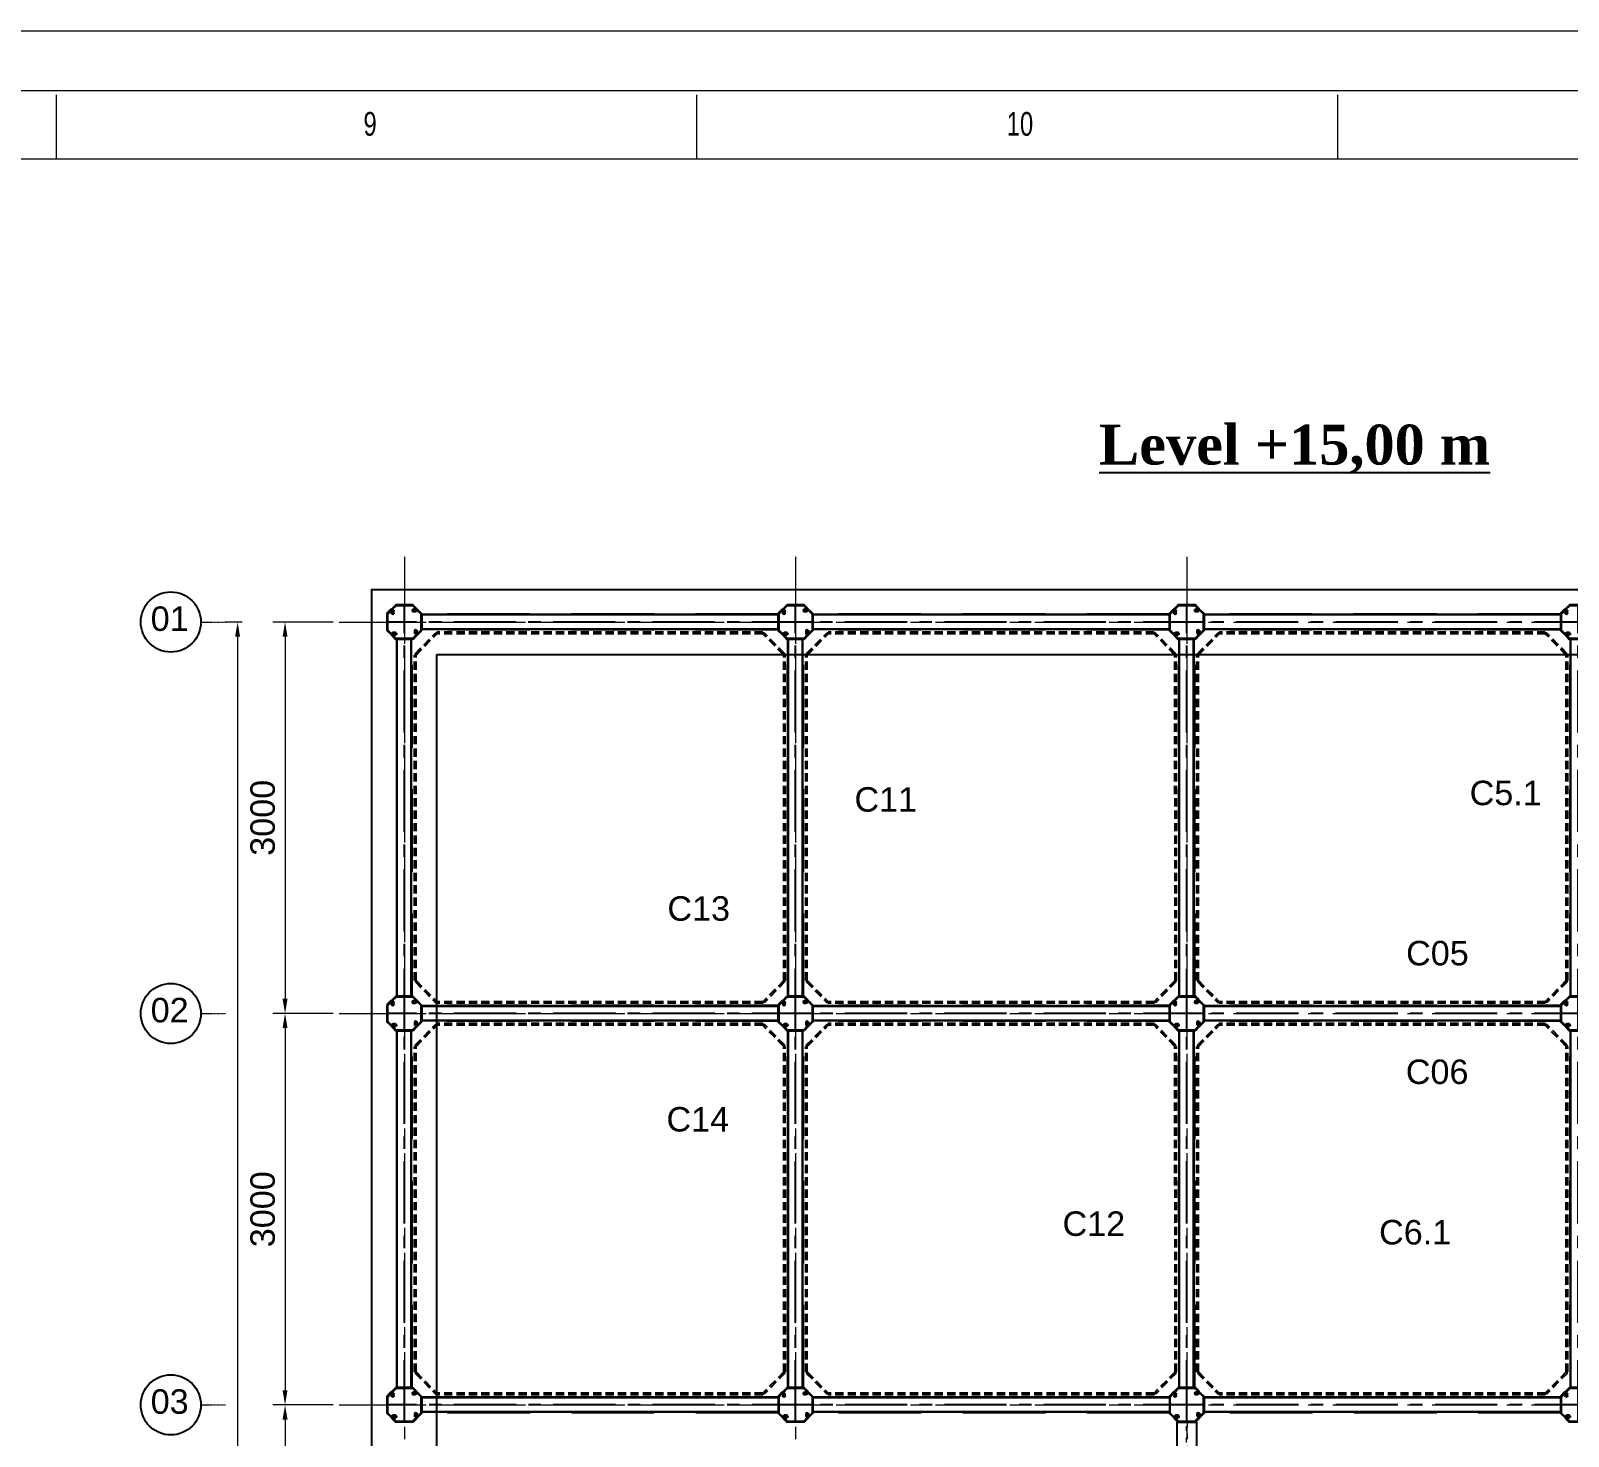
# Model space of a CAD drawing. Header units: millimetres. Extents: x 3220 to 226993, y 817 to 176024.
# Drawn here: x 41935 to 53725, y 124585 to 135357 of the extents above; entities that cross this region are included whole.
import ezdxf

# ---------------------------------------------------------------- set-up
doc = ezdxf.new("R2010")
doc.units = ezdxf.units.MM
for name, pattern in [('ACAD_ISO03W100', [30, 12, -18]), ('AXES', [50.8, 31.75, -6.35, 6.35, -6.35]), ('CENTER', [10.16, 6.35, -1.27, 1.27, -1.27]), ('GEN3', [6.25, 4.75, -1.5]), ('HIDDEN', [9.525, 6.35, -3.175])]:
    doc.linetypes.add(name, pattern=pattern)
doc.layers.add('3', color=6, linetype='GEN3')
doc.layers.add('cellule', color=7, linetype='Continuous')
doc.layers.add('Axe', color=1, linetype='AXES', lineweight=9)
doc.layers.add('Cache', color=3, linetype='ACAD_ISO03W100', lineweight=13)
doc.styles.add('ARIAL_BOLD', font='arial.ttf')
doc.styles.add('SLDTEXTSTYLE0', font='TXT', dxfattribs={"width": 0.75})
doc.styles.get("Standard").update_dxf_attribs({"font": 'arial.ttf'})
doc.dimstyles.new('ECHE 75', dxfattribs={"dimscale": 75, "dimtxt": 2.5, "dimasz": 1.5, "dimexe": 1.25, "dimexo": 0.625, "dimgap": 1, "dimtad": 1, "dimdec": 0, "dimtxsty": 'ARIAL_BOLD', "dimcen": 2.5, "dimclrd": 4, "dimclre": 4, "dimclrt": 6, "dimadec": 0, "dimazin": 0, "dimtfac": 1, "dimtdec": 0, "dimtmove": 0, "dimatfit": 3, "dimfxl": 1, "dimlwd": 13, "dimlwe": 13, "dimarcsym": 0})

# ---------------------------------------------------------------- blocks, each defined once
blk = doc.blocks.new('*D472')
at = {"color": 4, "lineweight": 13, "transparency": 16777216}
for p, q in [((44253, 130825), (43791, 130825)), ((43885, 130713), (43885, 127938)), ((44253, 127825), (43791, 127825))]:
    blk.add_line(p, q, dxfattribs=at)
at = {"color": 4, "transparency": 16777216}
for points in [[(43866, 130713), (43904, 130713), (43885, 130825)], [(43866, 127938), (43904, 127938), (43885, 127825)]]:
    blk.add_solid(points, dxfattribs=at)
at = {"layer": 'Defpoints', "color": 0, "transparency": 16777216}
for p in [(44300, 130825), (43885, 127825), (44300, 127825)]:
    blk.add_point(p, dxfattribs=at)
at = {"color": 6, "transparency": 16777216, "insert": (43714, 129325), "char_height": 187.5, "attachment_point": 5, "rotation": 90, "style": 'ARIAL_BOLD'}
blk.add_mtext('3000', dxfattribs=at)
blk = doc.blocks.new('*D473')
at = {"color": 4, "lineweight": 13, "transparency": 16777216}
for p, q in [((44253, 127825), (43791, 127825)), ((43885, 127713), (43885, 124938)), ((44253, 124825), (43791, 124825))]:
    blk.add_line(p, q, dxfattribs=at)
at = {"color": 4, "transparency": 16777216}
for points in [[(43866, 127713), (43904, 127713), (43885, 127825)], [(43866, 124938), (43904, 124938), (43885, 124825)]]:
    blk.add_solid(points, dxfattribs=at)
at = {"layer": 'Defpoints', "color": 0, "transparency": 16777216}
for p in [(44300, 127825), (43885, 124825), (44300, 124825)]:
    blk.add_point(p, dxfattribs=at)
at = {"color": 6, "transparency": 16777216, "insert": (43714, 126325), "char_height": 187.5, "attachment_point": 5, "rotation": 90, "style": 'ARIAL_BOLD'}
blk.add_mtext('3000', dxfattribs=at)
blk = doc.blocks.new('*D474')
at = {"color": 4, "lineweight": 13, "transparency": 16777216}
for p, q in [((44253, 124825), (43791, 124825)), ((43885, 124713), (43885, 121938)), ((44253, 121825), (43791, 121825))]:
    blk.add_line(p, q, dxfattribs=at)
at = {"color": 4, "transparency": 16777216}
for points in [[(43866, 124713), (43904, 124713), (43885, 124825)], [(43866, 121938), (43904, 121938), (43885, 121825)]]:
    blk.add_solid(points, dxfattribs=at)
at = {"layer": 'Defpoints', "color": 0, "transparency": 16777216}
for p in [(44300, 124825), (43885, 121825), (44300, 121825)]:
    blk.add_point(p, dxfattribs=at)
at = {"color": 6, "transparency": 16777216, "insert": (43714, 123325), "char_height": 187.5, "attachment_point": 5, "rotation": 90, "style": 'ARIAL_BOLD'}
blk.add_mtext('3000', dxfattribs=at)
blk = doc.blocks.new('*D479')
at = {"color": 4, "lineweight": 13, "transparency": 16777216}
for p, q in [((43557, 130825), (43427, 130825)), ((43521, 130713), (43521, 106938)), ((43744, 106825), (43427, 106825))]:
    blk.add_line(p, q, dxfattribs=at)
at = {"color": 4, "transparency": 16777216}
for points in [[(43502, 130713), (43540, 130713), (43521, 130825)], [(43502, 106938), (43540, 106938), (43521, 106825)]]:
    blk.add_solid(points, dxfattribs=at)
at = {"layer": 'Defpoints', "color": 0, "transparency": 16777216}
for p in [(43604, 130825), (43521, 106825), (43791, 106825)]:
    blk.add_point(p, dxfattribs=at)
at = {"color": 6, "transparency": 16777216, "insert": (43350, 118825), "char_height": 187.5, "attachment_point": 5, "rotation": 90, "style": 'ARIAL_BOLD'}
blk.add_mtext('24000', dxfattribs=at)
blk = doc.blocks.new("SYST7ME D'AXE")
at = {"layer": 'Axe', "ltscale": 15}
for p, q in [((0, 18500), (0, -6500)), ((3000, 18500), (3000, -6500)), ((6000, 18500), (6000, -6500)), ((-500, 18000), (15500, 18000)), ((-500, 15000), (15500, 15000)), ((-500, 12000), (15500, 12000))]:
    blk.add_line(p, q, dxfattribs=at)
blk = doc.blocks.new('palplanche')
at = {"color": 0, "linetype": 'HIDDEN', "ltscale": 100}
for p, q in [((-2581, 2594), (-2581, 2599)), ((419, 2594), (419, 2599)), ((-2568, 2588), (-2568, 2593)), ((-2412, 2569), (-2407, 2569)), ((-2406, 2582), (-2401, 2582)), ((369, 2560), (-2367, 2560)), ((432, 2588), (432, 2593)), ((588, 2569), (593, 2569)), ((594, 2582), (599, 2582)), ((-2593, 2419), (-2598, 2419)), ((-2587, 2432), (-2592, 2432)), ((-2559, 2369), (-2559, -367)), ((-2439, 2369), (-2439, -367)), ((-2431, 2413), (-2431, 2408)), ((-2418, 2407), (-2418, 2402)), ((369, 2440), (-2367, 2440)), ((407, 2419), (402, 2419)), ((413, 2432), (408, 2432)), ((441, 2369), (439, -367)), ((561, 2369), (559, -367)), ((569, 2413), (569, 2408)), ((582, 2407), (582, 2402)), ((-2581, -406), (-2581, -401)), ((-2568, -412), (-2568, -407)), ((-2412, -431), (-2407, -431)), ((-2406, -418), (-2401, -418)), ((367, -440), (-2367, -440)), ((418, -406), (418, -401)), ((431, -412), (431, -407)), ((587, -431), (592, -431)), ((593, -418), (598, -418)), ((-2593, -581), (-2598, -581)), ((-2587, -568), (-2592, -568)), ((-2431, -587), (-2431, -592)), ((367, -560), (-2367, -560)), ((405, -581), (401, -581)), ((411, -568), (407, -568)), ((567, -587), (567, -592)), ((-2418, -593), (-2418, -598)), ((581, -593), (581, -598))]:
    blk.add_line(p, q, dxfattribs=at)
at = {"color": 1, "linetype": 'CENTER', "ltscale": 75}
for p, q in [((-2500, 2633), (-2500, -632)), ((500, 2633), (500, -632)), ((642, 2500), (-2632, 2500)), ((641, -500), (-2632, -500))]:
    blk.add_line(p, q, dxfattribs=at)
at = {"color": 4, "linetype": 'ByBlock'}
for p, q in [((-2565, 2367), (-2502, 2367)), ((362, 2439), (435, 2367)), ((435, 2367), (498, 2367))]:
    blk.add_line(p, q, dxfattribs=at)
at = {"color": 0, "linetype": 'HIDDEN', "ltscale": 100}
for points in [[(-2581, 2594), (-2569, 2594, -1), (-2569, 2587), (-2584, 2587, -0.198912), (-2587, 2589), (-2591, 2592, 0.414214), (-2605, 2592), (-2629, 2569, 0.198912), (-2631, 2562), (-2631, 2441, 0.198912), (-2629, 2434), (-2606, 2411, 0.414214), (-2592, 2411), (-2590, 2413, 0.198912), (-2587, 2420), (-2587, 2432)], [(-2581, 2599), (-2569, 2599, -1), (-2569, 2582), (-2584, 2582, -0.198912), (-2591, 2585), (-2595, 2589, 0.414214), (-2601, 2589), (-2625, 2565, 0.198912), (-2627, 2562), (-2627, 2441, 0.198912), (-2625, 2437), (-2602, 2414, 0.414214), (-2595, 2414), (-2593, 2416, 0.198912), (-2592, 2420), (-2592, 2432)], [(-2406, 2582), (-2406, 2570, -1), (-2413, 2570), (-2413, 2585, -0.198912), (-2411, 2589), (-2408, 2592, 0.414214), (-2408, 2606), (-2431, 2630, 0.198912), (-2438, 2633), (-2559, 2633, 0.198912), (-2566, 2630), (-2589, 2607, 0.414214), (-2589, 2593), (-2587, 2591, 0.198912), (-2580, 2588), (-2568, 2588)], [(-2401, 2582), (-2401, 2570, -1), (-2418, 2570), (-2418, 2585, -0.198912), (-2415, 2592), (-2411, 2596, 0.414214), (-2411, 2603), (-2435, 2626, 0.198912), (-2438, 2628), (-2559, 2628, 0.198912), (-2563, 2626), (-2586, 2603, 0.414214), (-2586, 2597), (-2584, 2595, 0.198912), (-2580, 2593), (-2568, 2593)], [(419, 2594), (431, 2594, -1), (431, 2587), (416, 2587, -0.198912), (413, 2589), (409, 2592, 0.414214), (395, 2592), (371, 2569, 0.198912), (369, 2562), (369, 2441, 0.198912), (371, 2434), (394, 2411, 0.414214), (408, 2411), (410, 2413, 0.198912), (413, 2420), (413, 2432)], [(419, 2599), (431, 2599, -1), (431, 2582), (416, 2582, -0.198912), (409, 2585), (405, 2589, 0.414214), (399, 2589), (375, 2565, 0.198912), (373, 2562), (373, 2441, 0.198912), (375, 2437), (398, 2414, 0.414214), (404, 2414), (407, 2416, 0.198912), (408, 2420), (408, 2432)], [(594, 2582), (594, 2570, -1), (587, 2570), (587, 2585, -0.198912), (588, 2589), (592, 2592, 0.414214), (592, 2606), (569, 2630, 0.198912), (562, 2633), (441, 2633, 0.198912), (434, 2630), (411, 2607, 0.414214), (411, 2593), (413, 2591, 0.198912), (420, 2588), (432, 2588)], [(599, 2582), (599, 2570, -1), (582, 2570), (582, 2585, -0.198912), (585, 2592), (589, 2596, 0.414214), (589, 2603), (565, 2626, 0.198912), (562, 2628), (441, 2628, 0.198912), (437, 2626), (414, 2603, 0.414214), (414, 2597), (416, 2595, 0.198912), (420, 2593), (432, 2593)], [(-2418, 2402), (-2430, 2402, -1), (-2430, 2419), (-2415, 2419, -0.198912), (-2408, 2416), (-2404, 2412, 0.414214), (-2397, 2412), (-2374, 2436, 0.198912), (-2372, 2439), (-2372, 2561, 0.198912), (-2374, 2564), (-2397, 2587, 0.414214), (-2403, 2587), (-2405, 2585, 0.198912), (-2407, 2581), (-2407, 2569)], [(-2418, 2407), (-2430, 2407, -1), (-2430, 2414), (-2415, 2414, -0.198912), (-2411, 2413), (-2408, 2409, 0.414214), (-2394, 2409), (-2370, 2433, 0.198912), (-2367, 2439), (-2367, 2561, 0.198912), (-2370, 2567), (-2393, 2590, 0.414214), (-2407, 2590), (-2409, 2588, 0.198912), (-2412, 2581), (-2412, 2569)], [(582, 2402), (570, 2402, -1), (570, 2419), (585, 2419, -0.198912), (592, 2416), (596, 2412, 0.414214), (603, 2412), (626, 2436, 0.198912), (628, 2439), (628, 2561, 0.198912), (626, 2564), (603, 2587, 0.414214), (597, 2587), (594, 2585, 0.198912), (593, 2581), (593, 2569)], [(582, 2407), (570, 2407, -1), (570, 2414), (585, 2414, -0.198912), (589, 2413), (592, 2409, 0.414214), (606, 2409), (630, 2433, 0.198912), (633, 2439), (633, 2561, 0.198912), (630, 2567), (607, 2590, 0.414214), (593, 2590), (591, 2588, 0.198912), (588, 2581), (588, 2569)], [(-2598, 2419), (-2598, 2431, -1), (-2581, 2431), (-2581, 2416, -0.198912), (-2584, 2409), (-2588, 2405, 0.414214), (-2588, 2399), (-2564, 2375, 0.198912), (-2561, 2373), (-2439, 2373, 0.198912), (-2436, 2375), (-2413, 2398, 0.414214), (-2413, 2405), (-2415, 2407, 0.198912), (-2419, 2408), (-2431, 2408)], [(-2593, 2419), (-2593, 2431, -1), (-2586, 2431), (-2586, 2416, -0.198912), (-2587, 2413), (-2591, 2409, 0.414214), (-2591, 2395), (-2567, 2371, 0.198912), (-2561, 2369), (-2439, 2369, 0.198912), (-2433, 2371), (-2410, 2394, 0.414214), (-2410, 2408), (-2412, 2410, 0.198912), (-2419, 2413), (-2431, 2413)], [(402, 2419), (402, 2431, -1), (419, 2431), (419, 2416, -0.198912), (416, 2409), (412, 2405, 0.414214), (412, 2399), (436, 2375, 0.198912), (439, 2373), (561, 2373, 0.198912), (564, 2375), (587, 2398, 0.414214), (587, 2405), (585, 2407, 0.198912), (581, 2408), (569, 2408)], [(407, 2419), (407, 2431, -1), (414, 2431), (414, 2416, -0.198912), (413, 2413), (409, 2409, 0.414214), (409, 2395), (433, 2371, 0.198912), (439, 2369), (561, 2369, 0.198912), (567, 2371), (590, 2394, 0.414214), (590, 2408), (588, 2410, 0.198912), (581, 2413), (569, 2413)], [(-2581, -406), (-2569, -406, -1), (-2569, -413), (-2584, -413, -0.198912), (-2587, -411), (-2591, -408, 0.414214), (-2605, -408), (-2629, -431, 0.198912), (-2631, -438), (-2631, -559, 0.198912), (-2629, -566), (-2606, -589, 0.414214), (-2592, -589), (-2590, -587, 0.198912), (-2587, -580), (-2587, -568)], [(-2581, -401), (-2569, -401, -1), (-2569, -418), (-2584, -418, -0.198912), (-2591, -415), (-2595, -411, 0.414214), (-2601, -411), (-2625, -435, 0.198912), (-2627, -438), (-2627, -559, 0.198912), (-2625, -563), (-2602, -586, 0.414214), (-2595, -586), (-2593, -584, 0.198912), (-2592, -580), (-2592, -568)], [(-2406, -418), (-2406, -430, -1), (-2413, -430), (-2413, -415, -0.198912), (-2411, -411), (-2408, -408, 0.414214), (-2408, -394), (-2431, -370, 0.198912), (-2438, -367), (-2559, -367, 0.198912), (-2566, -370), (-2589, -393, 0.414214), (-2589, -407), (-2587, -409, 0.198912), (-2580, -412), (-2568, -412)], [(-2401, -418), (-2401, -430, -1), (-2418, -430), (-2418, -415, -0.198912), (-2415, -408), (-2411, -404, 0.414214), (-2411, -397), (-2435, -374, 0.198912), (-2438, -372), (-2559, -372, 0.198912), (-2563, -374), (-2586, -397, 0.414214), (-2586, -403), (-2584, -405, 0.198912), (-2580, -407), (-2568, -407)], [(-2418, -598), (-2430, -598, -1), (-2430, -581), (-2415, -581, -0.198912), (-2408, -584), (-2404, -588, 0.414214), (-2397, -588), (-2374, -564, 0.198912), (-2372, -561), (-2372, -439, 0.198912), (-2374, -436), (-2397, -413, 0.414214), (-2403, -413), (-2405, -415, 0.198912), (-2407, -419), (-2407, -431)], [(-2418, -593), (-2430, -593, -1), (-2430, -586), (-2415, -586, -0.198912), (-2411, -587), (-2408, -591, 0.414214), (-2394, -591), (-2370, -567, 0.198912), (-2367, -561), (-2367, -439, 0.198912), (-2370, -433), (-2393, -410, 0.414214), (-2407, -410), (-2409, -412, 0.198912), (-2412, -419), (-2412, -431)], [(418, -406), (430, -406, -1), (430, -413), (414, -413, -0.198912), (411, -411), (407, -408, 0.414214), (394, -408), (370, -431, 0.198912), (367, -438), (367, -559, 0.198912), (370, -566), (393, -589, 0.414214), (406, -589), (409, -587, 0.198912), (411, -580), (411, -568)], [(418, -401), (430, -401, -1), (430, -418), (414, -418, -0.198912), (408, -415), (404, -411, 0.414214), (397, -411), (373, -435, 0.198912), (372, -438), (372, -559, 0.198912), (373, -563), (396, -586, 0.414214), (403, -586), (405, -584, 0.198912), (407, -580), (407, -568)], [(593, -418), (593, -430, -1), (586, -430), (586, -415, -0.198912), (587, -411), (591, -408, 0.414214), (591, -394), (567, -370, 0.198912), (560, -367), (439, -367, 0.198912), (432, -370), (409, -393, 0.414214), (409, -407), (412, -409, 0.198912), (418, -412), (431, -412)], [(598, -418), (598, -430, -1), (581, -430), (581, -415, -0.198912), (584, -408), (588, -404, 0.414214), (588, -397), (564, -374, 0.198912), (560, -372), (439, -372, 0.198912), (436, -374), (413, -397, 0.414214), (413, -403), (415, -405, 0.198912), (418, -407), (431, -407)], [(581, -598), (569, -598, -1), (569, -581), (584, -581, -0.198912), (591, -584), (594, -588, 0.414214), (601, -588), (625, -564, 0.198912), (626, -561), (626, -439, 0.198912), (625, -436), (602, -413, 0.414214), (595, -413), (593, -415, 0.198912), (592, -419), (592, -431)], [(581, -593), (569, -593, -1), (569, -586), (584, -586, -0.198912), (587, -587), (591, -591, 0.414214), (605, -591), (628, -567, 0.198912), (631, -561), (631, -439, 0.198912), (628, -433), (605, -410, 0.414214), (592, -410), (590, -412, 0.198912), (587, -419), (587, -431)], [(-2598, -581), (-2598, -569, -1), (-2581, -569), (-2581, -584, -0.198912), (-2584, -591), (-2588, -595, 0.414214), (-2588, -601), (-2564, -625, 0.198912), (-2561, -627), (-2439, -627, 0.198912), (-2436, -625), (-2413, -602, 0.414214), (-2413, -595), (-2415, -593, 0.198912), (-2419, -592), (-2431, -592)], [(-2593, -581), (-2593, -569, -1), (-2586, -569), (-2586, -584, -0.198912), (-2587, -587), (-2591, -591, 0.414214), (-2591, -605), (-2567, -629, 0.198912), (-2561, -631), (-2439, -631, 0.198912), (-2433, -629), (-2410, -606, 0.414214), (-2410, -592), (-2412, -590, 0.198912), (-2419, -587), (-2431, -587)], [(401, -581), (401, -569, -1), (417, -569), (417, -584, -0.198912), (415, -591), (411, -595, 0.414214), (411, -601), (434, -625, 0.198912), (438, -627), (559, -627, 0.198912), (563, -625), (585, -602, 0.414214), (585, -595), (583, -593, 0.198912), (580, -592), (567, -592)], [(405, -581), (405, -569, -1), (413, -569), (413, -584, -0.198912), (411, -587), (407, -591, 0.414214), (407, -605), (431, -629, 0.198912), (438, -631), (559, -631, 0.198912), (566, -629), (589, -606, 0.414214), (589, -592), (587, -590, 0.198912), (580, -587), (567, -587)]]:
    blk.add_lwpolyline(points, format="xyb", dxfattribs=at)
at = {"layer": '3', "linetype": 'HIDDEN', "ltscale": 10}
for p, q in [((-2418, 2256), (-2259, 2418)), ((-2410, 2247), (-2251, 2410)), ((-2259, 2418), (-2251, 2410)), ((249, 2422), (-2251, 2422)), ((-2251, 2410), (-2251, 2422)), ((249, 2410), (-2251, 2410)), ((249, 2410), (249, 2422)), ((259, 2418), (249, 2410)), ((410, 2247), (249, 2410)), ((418, 2256), (259, 2418)), ((-2422, 2247), (-2422, -247)), ((-2410, 2247), (-2422, 2247)), ((-2418, 2256), (-2410, 2247)), ((-2410, 2247), (-2410, -247)), ((410, 2247), (409, -247)), ((418, 2256), (410, 2247)), ((410, 2247), (422, 2247)), ((422, 2247), (421, -247)), ((-2410, -247), (-2422, -247)), ((-2418, -256), (-2410, -247)), ((-2418, -256), (-2259, -418)), ((-2410, -247), (-2251, -410)), ((409, -247), (249, -410)), ((417, -256), (258, -418)), ((417, -256), (409, -247)), ((409, -247), (421, -247)), ((-2259, -418), (-2251, -410)), ((249, -410), (-2251, -410)), ((-2251, -410), (-2251, -422)), ((249, -422), (-2251, -422)), ((258, -418), (249, -410)), ((249, -410), (249, -422))]:
    blk.add_line(p, q, dxfattribs=at)
at = {"layer": 'cellule', "color": 3}
for p, q in [((367, 2556), (-2370, 2556)), ((367, 2553), (-2370, 2553)), ((-2559, 2367), (-2559, -368)), ((-2556, 2367), (-2556, -368)), ((-2448, 2367), (-2448, -368)), ((-2445, 2367), (-2445, -368)), ((367, 2445), (-2370, 2445)), ((367, 2442), (-2370, 2442)), ((442, 2367), (442, -368)), ((445, 2367), (445, -368)), ((553, 2367), (553, -368)), ((556, 2367), (556, -368)), ((367, -443), (-2370, -443)), ((367, -446), (-2370, -446)), ((367, -554), (-2370, -554)), ((367, -557), (-2370, -557))]:
    blk.add_line(p, q, dxfattribs=at)
for points in [[(-2605, 2592, -0.414214), (-2593, 2592), (-2587, 2585, 0.198912), (-2584, 2584), (-2570, 2584, 1), (-2570, 2590), (-2580, 2590), (-2580, 2595), (-2570, 2595, -1), (-2570, 2579), (-2584, 2579, -0.198912), (-2590, 2582), (-2597, 2588, 0.414214), (-2602, 2588), (-2628, 2563, 0.198912), (-2629, 2560), (-2629, 2498), (-2629, 2436, 0.198912), (-2628, 2433), (-2604, 2410, 0.414214), (-2599, 2410), (-2593, 2416, 0.198912), (-2592, 2419), (-2592, 2430), (-2587, 2430), (-2587, 2419, -0.198912), (-2589, 2413), (-2596, 2406, -0.414214), (-2608, 2406), (-2631, 2430, -0.198912), (-2634, 2436), (-2634, 2498), (-2634, 2560, -0.198912), (-2631, 2566)], [(-2409, 2603, -0.414214), (-2409, 2591), (-2416, 2585, 0.198912), (-2417, 2582), (-2417, 2568, 1), (-2411, 2568), (-2411, 2578), (-2406, 2578), (-2406, 2568, -1), (-2422, 2568), (-2422, 2582, -0.198912), (-2419, 2588), (-2413, 2595, 0.414214), (-2413, 2600), (-2438, 2626, 0.198912), (-2441, 2627), (-2503, 2627), (-2565, 2627, 0.198912), (-2568, 2626), (-2591, 2602, 0.414214), (-2591, 2597), (-2584, 2591, 0.198912), (-2582, 2589), (-2571, 2589), (-2571, 2585), (-2582, 2585, -0.198912), (-2588, 2587), (-2594, 2594, -0.414214), (-2594, 2606), (-2571, 2629, -0.198912), (-2565, 2631), (-2503, 2631), (-2441, 2631, -0.198912), (-2435, 2629)], [(-2398, 2407, -0.414214), (-2410, 2407), (-2416, 2414, 0.198912), (-2419, 2415), (-2433, 2415, 1), (-2433, 2409), (-2423, 2409), (-2423, 2404), (-2433, 2404, -1), (-2433, 2420), (-2419, 2420, -0.198912), (-2413, 2417), (-2406, 2411, 0.414214), (-2401, 2411), (-2375, 2436, 0.198912), (-2374, 2439), (-2374, 2501), (-2374, 2563, 0.198912), (-2375, 2566), (-2399, 2589, 0.414214), (-2404, 2589), (-2410, 2582, 0.198912), (-2411, 2580), (-2411, 2569), (-2416, 2569), (-2416, 2580, -0.198912), (-2414, 2586), (-2407, 2592, -0.414214), (-2395, 2592), (-2372, 2569, -0.198912), (-2370, 2563), (-2370, 2501), (-2370, 2439, -0.198912), (-2372, 2433)], [(395, 2592, -0.414214), (407, 2592), (413, 2585, 0.198912), (416, 2584), (430, 2584, 1), (430, 2590), (420, 2590), (420, 2595), (430, 2595, -1), (430, 2579), (416, 2579, -0.198912), (410, 2582), (403, 2588, 0.414214), (398, 2588), (372, 2563, 0.198912), (371, 2560), (371, 2498), (371, 2436, 0.198912), (372, 2433), (396, 2410, 0.414214), (401, 2410), (407, 2416, 0.198912), (408, 2419), (408, 2430), (413, 2430), (413, 2419, -0.198912), (411, 2413), (404, 2406, -0.414214), (392, 2406), (369, 2430, -0.198912), (367, 2436), (367, 2498), (367, 2560, -0.198912), (369, 2566)], [(591, 2603, -0.414214), (591, 2591), (584, 2585, 0.198912), (583, 2582), (583, 2568, 1), (589, 2568), (589, 2578), (594, 2578), (594, 2568, -1), (578, 2568), (578, 2582, -0.198912), (581, 2588), (587, 2595, 0.414214), (587, 2600), (562, 2626, 0.198912), (559, 2627), (497, 2627), (435, 2627, 0.198912), (432, 2626), (409, 2602, 0.414214), (409, 2597), (416, 2591, 0.198912), (418, 2589), (429, 2589), (429, 2585), (418, 2585, -0.198912), (412, 2587), (406, 2594, -0.414214), (406, 2606), (429, 2629, -0.198912), (435, 2631), (497, 2631), (559, 2631, -0.198912), (565, 2629)], [(602, 2407, -0.414214), (590, 2407), (584, 2414, 0.198912), (581, 2415), (567, 2415, 1), (567, 2409), (577, 2409), (577, 2404), (567, 2404, -1), (567, 2420), (581, 2420, -0.198912), (587, 2417), (594, 2411, 0.414214), (599, 2411), (625, 2436, 0.198912), (626, 2439), (626, 2501), (626, 2563, 0.198912), (625, 2566), (601, 2589, 0.414214), (596, 2589), (590, 2582, 0.198912), (589, 2580), (589, 2569), (584, 2569), (584, 2580, -0.198912), (586, 2586), (593, 2592, -0.414214), (605, 2592), (628, 2569, -0.198912), (631, 2563), (631, 2501), (631, 2439, -0.198912), (628, 2433)], [(-2594, 2396, -0.414214), (-2594, 2407), (-2587, 2414, 0.198912), (-2586, 2417), (-2586, 2431, 1), (-2592, 2431), (-2592, 2421), (-2597, 2421), (-2597, 2431, -1), (-2581, 2431), (-2581, 2417, -0.198912), (-2584, 2411), (-2590, 2404, 0.414214), (-2590, 2399), (-2565, 2373, 0.198912), (-2562, 2372), (-2500, 2372), (-2438, 2372, 0.198912), (-2435, 2373), (-2412, 2397, 0.414214), (-2412, 2402), (-2419, 2408, 0.198912), (-2421, 2409), (-2432, 2409), (-2432, 2414), (-2421, 2414, -0.198912), (-2415, 2412), (-2409, 2405, -0.414214), (-2409, 2393), (-2432, 2370, -0.198912), (-2438, 2367), (-2500, 2367), (-2562, 2367, -0.198912), (-2568, 2370)], [(406, 2396, -0.414214), (406, 2407), (413, 2414, 0.198912), (414, 2417), (414, 2431, 1), (408, 2431), (408, 2421), (403, 2421), (403, 2431, -1), (419, 2431), (419, 2417, -0.198912), (416, 2411), (410, 2404, 0.414214), (410, 2399), (435, 2373, 0.198912), (438, 2372), (500, 2372), (562, 2372, 0.198912), (565, 2373), (588, 2397, 0.414214), (588, 2402), (581, 2408, 0.198912), (579, 2409), (568, 2409), (568, 2414), (579, 2414, -0.198912), (585, 2412), (591, 2405, -0.414214), (591, 2393), (568, 2370, -0.198912), (562, 2367), (500, 2367), (438, 2367, -0.198912), (432, 2370)], [(-2605, -408, -0.414214), (-2593, -408), (-2587, -414, 0.198912), (-2584, -415), (-2570, -415, 1), (-2570, -409), (-2580, -409), (-2580, -404), (-2570, -404, -1), (-2570, -420), (-2584, -420, -0.198912), (-2590, -418), (-2597, -411, 0.414214), (-2602, -411), (-2628, -437, 0.198912), (-2629, -439), (-2629, -501), (-2629, -564, 0.198912), (-2628, -566), (-2604, -590, 0.414214), (-2599, -590), (-2593, -583, 0.198912), (-2592, -580), (-2592, -570), (-2587, -570), (-2587, -580, -0.198912), (-2589, -586), (-2596, -593, -0.414214), (-2608, -593), (-2631, -570, -0.198912), (-2634, -564), (-2634, -501), (-2634, -439, -0.198912), (-2631, -433)], [(-2409, -396, -0.414214), (-2409, -408), (-2416, -415, 0.198912), (-2417, -417), (-2417, -431, 1), (-2411, -431), (-2411, -422), (-2406, -422), (-2406, -431, -1), (-2422, -431), (-2422, -417, -0.198912), (-2419, -411), (-2413, -405, 0.414214), (-2413, -400), (-2438, -374, 0.198912), (-2441, -373), (-2503, -373), (-2565, -373, 0.198912), (-2568, -374), (-2591, -397, 0.414214), (-2591, -402), (-2584, -409, 0.198912), (-2582, -410), (-2571, -410), (-2571, -415), (-2582, -415, -0.198912), (-2588, -412), (-2594, -406, -0.414214), (-2594, -394), (-2571, -370, -0.198912), (-2565, -368), (-2503, -368), (-2441, -368, -0.198912), (-2435, -370)], [(-2398, -592, -0.414214), (-2410, -592), (-2416, -586, 0.198912), (-2419, -585), (-2433, -585, 1), (-2433, -591), (-2423, -591), (-2423, -596), (-2433, -596, -1), (-2433, -580), (-2419, -580, -0.198912), (-2413, -582), (-2406, -589, 0.414214), (-2401, -589), (-2375, -563, 0.198912), (-2374, -561), (-2374, -499), (-2374, -436, 0.198912), (-2375, -434), (-2399, -410, 0.414214), (-2404, -410), (-2410, -417, 0.198912), (-2411, -420), (-2411, -430), (-2416, -430), (-2416, -420, -0.198912), (-2414, -414), (-2407, -407, -0.414214), (-2395, -407), (-2372, -430, -0.198912), (-2370, -436), (-2370, -499), (-2370, -561, -0.198912), (-2372, -567)], [(395, -408, -0.414214), (407, -408), (413, -414, 0.198912), (416, -415), (430, -415, 1), (430, -409), (420, -409), (420, -404), (430, -404, -1), (430, -420), (416, -420, -0.198912), (410, -418), (403, -411, 0.414214), (398, -411), (372, -437, 0.198912), (371, -439), (371, -501), (371, -564, 0.198912), (372, -566), (396, -590, 0.414214), (401, -590), (407, -583, 0.198912), (408, -580), (408, -570), (413, -570), (413, -580, -0.198912), (411, -586), (404, -593, -0.414214), (392, -593), (369, -570, -0.198912), (367, -564), (367, -501), (367, -439, -0.198912), (369, -433)], [(591, -396, -0.414214), (591, -408), (584, -415, 0.198912), (583, -417), (583, -431, 1), (589, -431), (589, -422), (594, -422), (594, -431, -1), (578, -431), (578, -417, -0.198912), (581, -411), (587, -405, 0.414214), (587, -400), (562, -374, 0.198912), (559, -373), (497, -373), (435, -373, 0.198912), (432, -374), (409, -397, 0.414214), (409, -402), (416, -409, 0.198912), (418, -410), (429, -410), (429, -415), (418, -415, -0.198912), (412, -412), (406, -406, -0.414214), (406, -394), (429, -370, -0.198912), (435, -368), (497, -368), (559, -368, -0.198912), (565, -370)], [(602, -592, -0.414214), (590, -592), (584, -586, 0.198912), (581, -585), (567, -585, 1), (567, -591), (577, -591), (577, -596), (567, -596, -1), (567, -580), (581, -580, -0.198912), (587, -582), (594, -589, 0.414214), (599, -589), (625, -563, 0.198912), (626, -561), (626, -499), (626, -436, 0.198912), (625, -434), (601, -410, 0.414214), (596, -410), (590, -417, 0.198912), (589, -420), (589, -430), (584, -430), (584, -420, -0.198912), (586, -414), (593, -407, -0.414214), (605, -407), (628, -430, -0.198912), (631, -436), (631, -499), (631, -561, -0.198912), (628, -567)], [(-2594, -604, -0.414214), (-2594, -592), (-2587, -585, 0.198912), (-2586, -583), (-2586, -569, 1), (-2592, -569), (-2592, -578), (-2597, -578), (-2597, -569, -1), (-2581, -569), (-2581, -583, -0.198912), (-2584, -589), (-2590, -595, 0.414214), (-2590, -600), (-2565, -626, 0.198912), (-2562, -627), (-2500, -627), (-2438, -627, 0.198912), (-2435, -626), (-2412, -603, 0.414214), (-2412, -598), (-2419, -591, 0.198912), (-2421, -590), (-2432, -590), (-2432, -585), (-2421, -585, -0.198912), (-2415, -588), (-2409, -594, -0.414214), (-2409, -606), (-2432, -630, -0.198912), (-2438, -632), (-2500, -632), (-2562, -632, -0.198912), (-2568, -630)], [(406, -604, -0.414214), (406, -592), (413, -585, 0.198912), (414, -583), (414, -569, 1), (408, -569), (408, -578), (403, -578), (403, -569, -1), (419, -569), (419, -583, -0.198912), (416, -589), (410, -595, 0.414214), (410, -600), (435, -626, 0.198912), (438, -627), (500, -627), (562, -627, 0.198912), (565, -626), (588, -603, 0.414214), (588, -598), (581, -591, 0.198912), (579, -590), (568, -590), (568, -585), (579, -585, -0.198912), (585, -588), (591, -594, -0.414214), (591, -606), (568, -630, -0.198912), (562, -632), (500, -632), (438, -632, -0.198912), (432, -630)]]:
    blk.add_lwpolyline(points, format="xyb", close=True, dxfattribs=at)
for p in [(-2374, 2563), (-2374, -436), (626, -436)]:
    blk.add_point(p, dxfattribs=at)
at = {"layer": 'cellule'}
blk.add_point((626, 2563), dxfattribs=at)
blk = doc.blocks.new('Level +12 m')
for points in [[(15250, -24250), (-250, -24250), (-250, 250), (15250, 250)], [(250, -250), (14750, -250), (14750, -23750), (250, -23750)], [(5925, -6133), (6075, -6133), (6075, -11869), (5925, -11869)]]:
    blk.add_lwpolyline(points, close=True)
at = {"layer": 'Cache', "ltscale": 3}
blk.add_lwpolyline([(6004, -11869), (5997, -11869), (5997, -6133), (6004, -6133)], close=True, dxfattribs=at)
blk.add_blockref("SYST7ME D'AXE", (0, -18000))
at = {"xscale": -1, "rotation": 180}
for p in [(2500, -500), (5500, -500), (8500, -500), (11500, -500), (2500, -3500), (5500, -3500), (8500, -3500), (11500, -3500)]:
    blk.add_blockref('palplanche', p, dxfattribs=at)
blk = doc.blocks.new('A2 E1-50')
at = {"color": 1, "linetype": 'Continuous', "lineweight": 18}
for p, q in [((-28847.4, 20086.4), (0, 20086.4)), ((-28363.1, 19601.2), (-485.3, 19601.2))]:
    blk.add_line(p, q, dxfattribs=at)
at = {"linetype": 'Continuous', "lineweight": 18}
blk.add_line((-28619.2, 19860.5), (-232.1, 19860.5), dxfattribs=at)
at = {"color": 5, "linetype": 'Continuous', "lineweight": 15}
for p, q in [((-9627.8, 19843.6), (-9627.8, 19601)), ((-7201.5, 19601), (-7201.5, 19843.6)), ((-4775.2, 19843.6), (-4775.2, 19601))]:
    blk.add_line(p, q, dxfattribs=at)
at = {"color": 5, "linetype": 'Continuous', "lineweight": 15, "attachment_point": 1, "style": 'SLDTEXTSTYLE0'}
for s, insert, char_height in [('9', (-8464.3, 19779), 89.9), ('10', (-6027.9, 19779), 89.87)]:
    blk.add_mtext(s, dxfattribs=dict(at, insert=insert, char_height=char_height))

msp = doc.modelspace()

# ---------------------------------------------------------------- linework, layer by layer
at = {"color": 1, "linetype": 'CENTER', "lineweight": 9}
for p, q in [((43239.7, 130825.5), (43427.2, 130825.5)), ((43239.7, 127825.5), (43427.2, 127825.5)), ((43239.7, 124825.5), (43427.2, 124825.5))]:
    msp.add_line(p, q, dxfattribs=at)
at = {"color": 5}
for centre in [(43009.2, 130825.5), (43009.2, 127825.5), (43009.2, 124825.5)]:
    msp.add_circle(centre, 230.5, dxfattribs=at)

# ---------------------------------------------------------------- block references
at = {"xscale": 2.024564718585504, "yscale": 2.024564718585504, "zscale": 2.024564718585504}
msp.add_blockref('A2 E1-50', (61623, 94690.9), dxfattribs=at)
at = {"color": 2}
msp.add_blockref('Level +12 m', (44800, 130825.5), dxfattribs=at)

# ---------------------------------------------------------------- texts
at = {"insert": (50126.9, 132338.4), "char_height": 306.141, "attachment_point": 1}
msp.add_mtext_dynamic_manual_height_columns('{\\fTimes New Roman|b1|i0|c0|p18;\\LLevel +15,00 m}', width=5027.93, gutter_width=17.5, heights=[0], dxfattribs=at)
at = {"char_height": 187.5, "attachment_point": 5, "style": 'ARIAL_BOLD'}
for s, insert in [('01', (43000.3, 130850.1)), ('02', (43000.3, 127850.1)), ('03', (43000.3, 124850.1))]:
    msp.add_mtext(s, dxfattribs=dict(at, insert=insert))
at = {"color": 30, "char_height": 187.5, "attachment_point": 5, "style": 'ARIAL_BOLD'}
for s, insert in [('C5.1', (53245.4, 129514.3)), ('C11', (48491.8, 129464.7)), ('C13', (47057.1, 128628.7)), ('C05', (52721.8, 128286.5)), ('C06', (52719.5, 127377.2)), ('C14', (47050.2, 127013.1)), ('C12', (50087.1, 126213.2)), ('C6.1', (52550.9, 126147.5))]:
    msp.add_mtext(s, dxfattribs=dict(at, insert=insert))

# ---------------------------------------------------------------- dimensions: what is measured, and where the dimension line sits
for base, p1, p2, picture, middle in [((43520.9, 106825.5), (43603.5, 130825.5), (43791, 106825.5), '*D479', (43350.2, 118825.5)), ((43884.8, 127825.5), (44300, 130825.5), (44300, 127825.5), '*D472', (43714, 129325.5)), ((43884.8, 124825.5), (44300, 127825.5), (44300, 124825.5), '*D473', (43714, 126325.5)), ((43884.8, 121825.5), (44300, 124825.5), (44300, 121825.5), '*D474', (43714, 123325.5))]:
    dim = msp.add_linear_dim(base=base, p1=p1, p2=p2, angle=90, dimstyle='ECHE 75')
    dim.commit()
    dim.dimension.update_dxf_attribs({"geometry": picture, "text_midpoint": middle})

doc.saveas('drawing.dxf')
